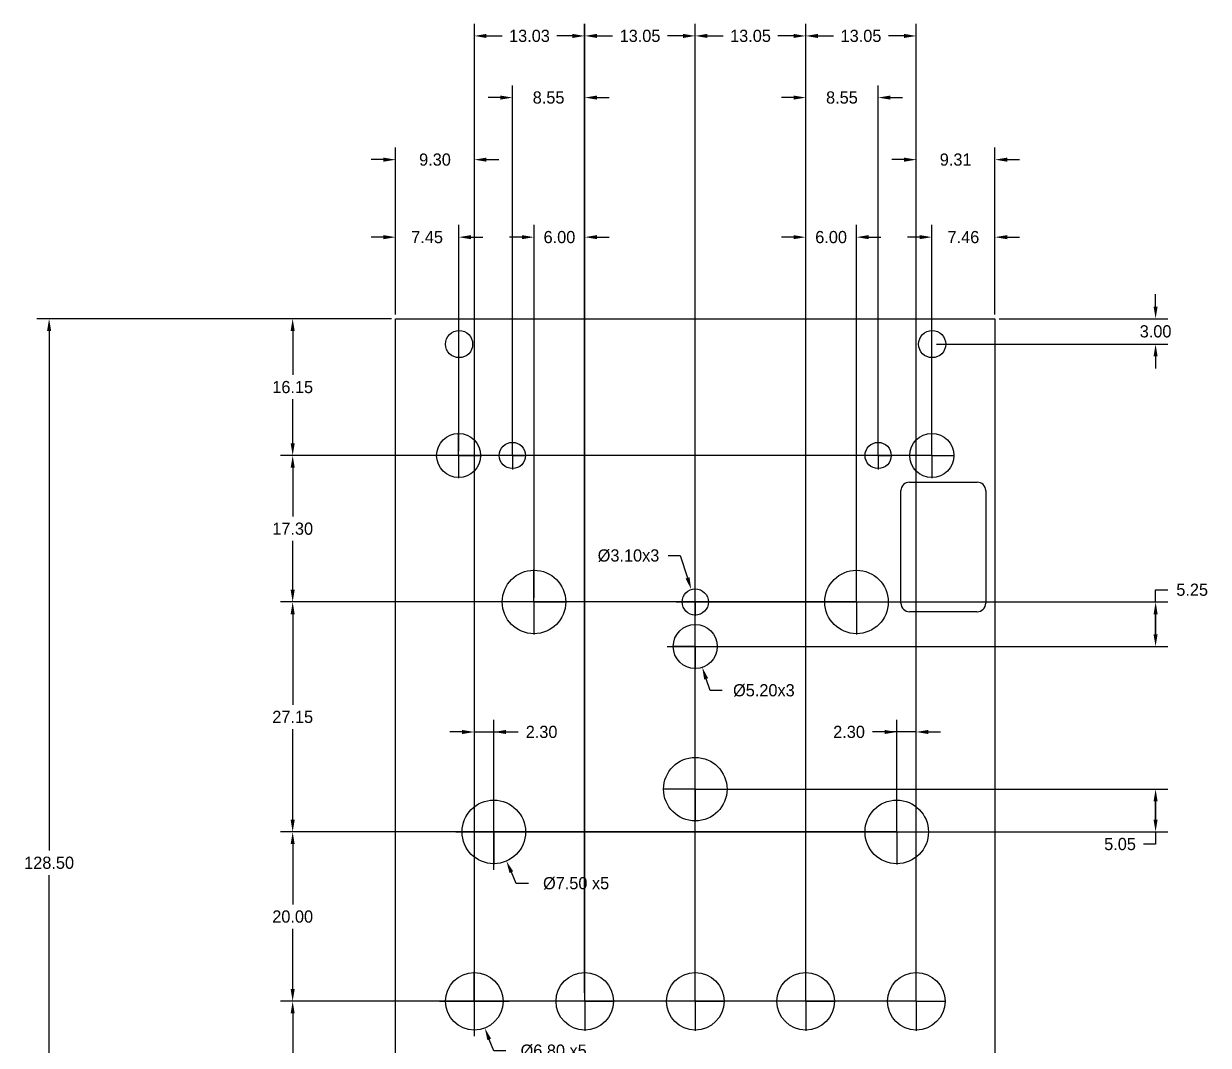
# Model space of a CAD drawing. Header units: millimetres. Extents: x -44 to 96, y -44 to 163.
# Drawn here: x -43.6 to 96.3, y 42.7 to 163.3 of the extents above; entities that cross this region are included whole.
import ezdxf

# ---------------------------------------------------------------- set-up
doc = ezdxf.new("R2010")
doc.units = ezdxf.units.MM
doc.header["$LTSCALE"] = 10
doc.header["$MEASUREMENT"] = 0
doc.header["$PDSIZE"] = -5
for name, color, linetype in [('Dimensions', 1, 'Continuous'), ('LamageArriere', 2, 'Continuous'), ('Panel', 7, 'Continuous')]:
    doc.layers.add(name, color=color, linetype=linetype)
doc.dimstyles.get("Standard").update_dxf_attribs({"dimscale": 8, "dimtxt": 0.18, "dimasz": 0.18, "dimexe": 0.18, "dimexo": 0.0625, "dimgap": 0.09, "dimtad": 0, "dimtih": 1, "dimtoh": 1, "dimzin": 0, "dimdsep": 46, "dimtxsty": 'Standard', "dimcen": -0.09, "dimadec": 0, "dimazin": 0, "dimtfac": 1, "dimtdec": 4, "dimtofl": 0, "dimtmove": 0, "dimatfit": 3, "dimfxl": 1, "dimtolj": 1, "dimtzin": 0, "dimarcsym": 0})

# ---------------------------------------------------------------- blocks, each defined once
blk = doc.blocks.new('*D144')
at = {"layer": 'Defpoints', "color": 0}
for p in [(-40.59, 128.5), (0.34, 128.5), (0.34, 0)]:
    blk.add_point(p, dxfattribs=at)
at = {"layer": 'Dimensions', "color": 0, "lineweight": -2}
for p, q in [((-0.16, 128.5), (-42.03, 128.5)), ((-40.59, 127.06), (-40.59, 65.69)), ((-40.59, 1.44), (-40.59, 62.81)), ((-0.16, 0), (-42.03, 0))]:
    blk.add_line(p, q, dxfattribs=at)
at = {"layer": 'Dimensions', "color": 0}
for points in [[(-40.35, 127.06), (-40.83, 127.06), (-40.59, 128.5)], [(-40.83, 1.44), (-40.35, 1.44), (-40.59, 0)]]:
    blk.add_solid(points, dxfattribs=at)
at = {"layer": 'Dimensions', "color": 0, "insert": (-40.59, 64.25), "char_height": 1.44, "attachment_point": 5}
blk.add_mtext('\\A1;128.50', dxfattribs=at)
blk = doc.blocks.new('*D164')
at = {"layer": 'Defpoints', "color": 0}
for p in [(0.34, 138.13), (0.34, 128.5), (7.79, 112.35)]:
    blk.add_point(p, dxfattribs=at)
at = {"layer": 'Dimensions', "color": 0, "lineweight": -2}
for p, q in [((0.34, 129), (0.34, 139.57)), ((7.79, 112.85), (7.79, 139.57)), ((-1.1, 138.13), (-2.54, 138.13)), ((9.23, 138.13), (10.66, 138.13))]:
    blk.add_line(p, q, dxfattribs=at)
at = {"layer": 'Dimensions', "color": 0}
for points in [[(-1.1, 137.89), (-1.1, 138.37), (0.34, 138.13)], [(9.23, 138.37), (9.23, 137.89), (7.79, 138.13)]]:
    blk.add_solid(points, dxfattribs=at)
at = {"layer": 'Dimensions', "color": 0, "insert": (4.06, 138.13), "char_height": 1.44, "attachment_point": 5}
blk.add_mtext('\\A1;7.45', dxfattribs=at)
blk = doc.blocks.new('*D165')
at = {"layer": 'Defpoints', "color": 0}
for p in [(0.34, 147.28), (0.34, 128.5), (9.64, 47.9)]:
    blk.add_point(p, dxfattribs=at)
at = {"layer": 'Dimensions', "color": 0, "lineweight": -2}
for p, q in [((0.34, 129), (0.34, 148.72)), ((9.64, 48.4), (9.64, 148.72)), ((-1.1, 147.28), (-2.54, 147.28)), ((11.07, 147.28), (12.52, 147.28))]:
    blk.add_line(p, q, dxfattribs=at)
at = {"layer": 'Dimensions', "color": 0}
for points in [[(-1.1, 147.04), (-1.1, 147.52), (0.34, 147.28)], [(11.07, 147.52), (11.07, 147.04), (9.64, 147.28)]]:
    blk.add_solid(points, dxfattribs=at)
at = {"layer": 'Dimensions', "color": 0, "insert": (4.99, 147.28), "char_height": 1.44, "attachment_point": 5}
blk.add_mtext('\\A1;9.30', dxfattribs=at)
blk = doc.blocks.new('*D172')
at = {"layer": 'Defpoints', "color": 0}
for p in [(61.84, 147.28), (71.14, 128.5), (61.84, 47.9)]:
    blk.add_point(p, dxfattribs=at)
at = {"layer": 'Dimensions', "color": 0, "lineweight": -2}
for p, q in [((61.84, 48.4), (61.84, 148.72)), ((71.14, 129), (71.14, 148.72)), ((60.4, 147.28), (58.96, 147.28)), ((72.58, 147.28), (74.02, 147.28))]:
    blk.add_line(p, q, dxfattribs=at)
at = {"layer": 'Dimensions', "color": 0}
for points in [[(60.4, 147.04), (60.4, 147.52), (61.84, 147.28)], [(72.58, 147.52), (72.58, 147.04), (71.14, 147.28)]]:
    blk.add_solid(points, dxfattribs=at)
at = {"layer": 'Dimensions', "color": 0, "insert": (66.49, 147.28), "char_height": 1.44, "attachment_point": 5}
blk.add_mtext('\\A1;9.31', dxfattribs=at)
blk = doc.blocks.new('*D173')
at = {"layer": 'Defpoints', "color": 0}
for p in [(22.69, 138.13), (16.69, 95.05), (22.69, 47.9)]:
    blk.add_point(p, dxfattribs=at)
at = {"layer": 'Dimensions', "color": 0, "lineweight": -2}
for p, q in [((16.69, 95.55), (16.69, 139.57)), ((22.69, 48.4), (22.69, 139.57)), ((15.25, 138.13), (13.81, 138.13)), ((24.13, 138.13), (25.57, 138.13))]:
    blk.add_line(p, q, dxfattribs=at)
at = {"layer": 'Dimensions', "color": 0}
for points in [[(15.25, 137.89), (15.25, 138.37), (16.69, 138.13)], [(24.13, 138.37), (24.13, 137.89), (22.69, 138.13)]]:
    blk.add_solid(points, dxfattribs=at)
at = {"layer": 'Dimensions', "color": 0, "insert": (19.69, 138.13), "char_height": 1.44, "attachment_point": 5}
blk.add_mtext('\\A1;6.00', dxfattribs=at)
blk = doc.blocks.new('*D174')
at = {"layer": 'Defpoints', "color": 0}
for p in [(48.78, 138.13), (54.78, 95.05), (48.78, 47.9)]:
    blk.add_point(p, dxfattribs=at)
at = {"layer": 'Dimensions', "color": 0, "lineweight": -2}
for p, q in [((48.78, 48.4), (48.78, 139.57)), ((54.78, 95.55), (54.78, 139.57)), ((47.34, 138.13), (45.91, 138.13)), ((56.22, 138.13), (57.66, 138.13))]:
    blk.add_line(p, q, dxfattribs=at)
at = {"layer": 'Dimensions', "color": 0}
for points in [[(47.34, 137.89), (47.34, 138.37), (48.78, 138.13)], [(56.22, 138.37), (56.22, 137.89), (54.78, 138.13)]]:
    blk.add_solid(points, dxfattribs=at)
at = {"layer": 'Dimensions', "color": 0, "insert": (51.78, 138.13), "char_height": 1.44, "attachment_point": 5}
blk.add_mtext('\\A1;6.00', dxfattribs=at)
blk = doc.blocks.new('*D175')
at = {"layer": 'Defpoints', "color": 0}
for p in [(22.67, 161.89), (9.64, 47.9), (22.67, 48.4)]:
    blk.add_point(p, dxfattribs=at)
at = {"layer": 'Dimensions', "color": 0, "lineweight": -2}
for p, q in [((9.64, 48.4), (9.64, 163.33)), ((22.67, 48.9), (22.67, 163.33)), ((11.07, 161.89), (12.91, 161.89)), ((21.23, 161.89), (19.39, 161.89))]:
    blk.add_line(p, q, dxfattribs=at)
at = {"layer": 'Dimensions', "color": 0}
for points in [[(11.07, 162.13), (11.07, 161.65), (9.64, 161.89)], [(21.23, 161.65), (21.23, 162.13), (22.67, 161.89)]]:
    blk.add_solid(points, dxfattribs=at)
at = {"layer": 'Dimensions', "color": 0, "insert": (16.15, 161.89), "char_height": 1.44, "attachment_point": 5}
blk.add_mtext('\\A1;13.03', dxfattribs=at)
blk = doc.blocks.new('*D176')
at = {"layer": 'Defpoints', "color": 0}
for p in [(35.73, 161.89), (22.69, 47.9), (35.73, 47.9)]:
    blk.add_point(p, dxfattribs=at)
at = {"layer": 'Dimensions', "color": 0, "lineweight": -2}
for p, q in [((22.69, 48.4), (22.69, 163.33)), ((35.73, 48.4), (35.73, 163.33)), ((24.13, 161.89), (25.97, 161.89)), ((34.3, 161.89), (32.45, 161.89))]:
    blk.add_line(p, q, dxfattribs=at)
at = {"layer": 'Dimensions', "color": 0}
for points in [[(24.13, 162.13), (24.13, 161.65), (22.69, 161.89)], [(34.3, 161.65), (34.3, 162.13), (35.73, 161.89)]]:
    blk.add_solid(points, dxfattribs=at)
at = {"layer": 'Dimensions', "color": 0, "insert": (29.21, 161.89), "char_height": 1.44, "attachment_point": 5}
blk.add_mtext('\\A1;13.05', dxfattribs=at)
blk = doc.blocks.new('*D177')
at = {"layer": 'Defpoints', "color": 0}
for p in [(48.78, 161.89), (35.73, 47.9), (48.78, 47.9)]:
    blk.add_point(p, dxfattribs=at)
at = {"layer": 'Dimensions', "color": 0, "lineweight": -2}
for p, q in [((35.73, 48.4), (35.73, 163.33)), ((48.78, 48.4), (48.78, 163.33)), ((37.17, 161.89), (39.02, 161.89)), ((47.34, 161.89), (45.5, 161.89))]:
    blk.add_line(p, q, dxfattribs=at)
at = {"layer": 'Dimensions', "color": 0}
for points in [[(37.17, 162.13), (37.17, 161.65), (35.73, 161.89)], [(47.34, 161.65), (47.34, 162.13), (48.78, 161.89)]]:
    blk.add_solid(points, dxfattribs=at)
at = {"layer": 'Dimensions', "color": 0, "insert": (42.26, 161.89), "char_height": 1.44, "attachment_point": 5}
blk.add_mtext('\\A1;13.05', dxfattribs=at)
blk = doc.blocks.new('*D178')
at = {"layer": 'Defpoints', "color": 0}
for p in [(61.84, 161.89), (48.78, 47.9), (61.84, 47.9)]:
    blk.add_point(p, dxfattribs=at)
at = {"layer": 'Dimensions', "color": 0, "lineweight": -2}
for p, q in [((48.78, 48.4), (48.78, 163.33)), ((61.84, 48.4), (61.84, 163.33)), ((50.22, 161.89), (52.07, 161.89)), ((60.4, 161.89), (58.55, 161.89))]:
    blk.add_line(p, q, dxfattribs=at)
at = {"layer": 'Dimensions', "color": 0}
for points in [[(50.22, 162.13), (50.22, 161.65), (48.78, 161.89)], [(60.4, 161.65), (60.4, 162.13), (61.84, 161.89)]]:
    blk.add_solid(points, dxfattribs=at)
at = {"layer": 'Dimensions', "color": 0, "insert": (55.31, 161.89), "char_height": 1.44, "attachment_point": 5}
blk.add_mtext('\\A1;13.05', dxfattribs=at)
blk = doc.blocks.new('*D180')
at = {"layer": 'Defpoints', "color": 0}
for p in [(14.14, 154.61), (14.14, 112.35), (22.69, 47.9)]:
    blk.add_point(p, dxfattribs=at)
at = {"layer": 'Dimensions', "color": 0, "lineweight": -2}
for p, q in [((14.14, 112.85), (14.14, 156.05)), ((22.69, 48.4), (22.69, 156.05)), ((12.7, 154.61), (11.26, 154.61)), ((24.13, 154.61), (25.57, 154.61))]:
    blk.add_line(p, q, dxfattribs=at)
at = {"layer": 'Dimensions', "color": 0}
for points in [[(12.7, 154.37), (12.7, 154.85), (14.14, 154.61)], [(24.13, 154.85), (24.13, 154.37), (22.69, 154.61)]]:
    blk.add_solid(points, dxfattribs=at)
at = {"layer": 'Dimensions', "color": 0, "insert": (18.41, 154.61), "char_height": 1.44, "attachment_point": 5}
blk.add_mtext('\\A1;8.55', dxfattribs=at)
blk = doc.blocks.new('*D181')
at = {"layer": 'Defpoints', "color": 0}
for p in [(57.34, 154.61), (57.34, 112.35), (48.78, 47.9)]:
    blk.add_point(p, dxfattribs=at)
at = {"layer": 'Dimensions', "color": 0, "lineweight": -2}
for p, q in [((48.78, 48.4), (48.78, 156.05)), ((57.34, 112.85), (57.34, 156.05)), ((47.34, 154.61), (45.91, 154.61)), ((58.78, 154.61), (60.22, 154.61))]:
    blk.add_line(p, q, dxfattribs=at)
at = {"layer": 'Dimensions', "color": 0}
for points in [[(47.34, 154.37), (47.34, 154.85), (48.78, 154.61)], [(58.78, 154.85), (58.78, 154.37), (57.34, 154.61)]]:
    blk.add_solid(points, dxfattribs=at)
at = {"layer": 'Dimensions', "color": 0, "insert": (53.06, 154.61), "char_height": 1.44, "attachment_point": 5}
blk.add_mtext('\\A1;8.55', dxfattribs=at)
blk = doc.blocks.new('*D182')
at = {"layer": 'Defpoints', "color": 0}
for p in [(63.69, 138.13), (71.14, 128.5), (63.69, 112.35)]:
    blk.add_point(p, dxfattribs=at)
at = {"layer": 'Dimensions', "color": 0, "lineweight": -2}
for p, q in [((63.69, 112.85), (63.69, 139.57)), ((71.14, 129), (71.14, 139.57)), ((62.24, 138.13), (60.81, 138.13)), ((72.58, 138.13), (74.02, 138.13))]:
    blk.add_line(p, q, dxfattribs=at)
at = {"layer": 'Dimensions', "color": 0}
for points in [[(62.24, 137.89), (62.24, 138.37), (63.69, 138.13)], [(72.58, 138.37), (72.58, 137.89), (71.14, 138.13)]]:
    blk.add_solid(points, dxfattribs=at)
at = {"layer": 'Dimensions', "color": 0, "insert": (67.41, 138.13), "char_height": 1.44, "attachment_point": 5}
blk.add_mtext('\\A1;7.46', dxfattribs=at)
blk = doc.blocks.new('*D183')
at = {"layer": 'Defpoints', "color": 0}
for p in [(-11.82, 47.9), (61.84, 47.9), (64.37, 32)]:
    blk.add_point(p, dxfattribs=at)
at = {"layer": 'Dimensions', "color": 0, "lineweight": -2}
for p, q in [((61.34, 47.9), (-13.26, 47.9)), ((-11.82, 46.46), (-11.82, 41.39)), ((-11.82, 33.44), (-11.82, 38.51)), ((63.87, 32), (-13.26, 32))]:
    blk.add_line(p, q, dxfattribs=at)
at = {"layer": 'Dimensions', "color": 0}
for points in [[(-11.58, 46.46), (-12.06, 46.46), (-11.82, 47.9)], [(-12.06, 33.44), (-11.58, 33.44), (-11.82, 32)]]:
    blk.add_solid(points, dxfattribs=at)
at = {"layer": 'Dimensions', "color": 0, "insert": (-11.82, 39.95), "char_height": 1.44, "attachment_point": 5}
blk.add_mtext('\\A1;15.90', dxfattribs=at)
blk = doc.blocks.new('*D185')
at = {"layer": 'Defpoints', "color": 0}
for p in [(-11.82, 95.05), (54.78, 95.05), (59.53, 67.9)]:
    blk.add_point(p, dxfattribs=at)
at = {"layer": 'Dimensions', "color": 0, "lineweight": -2}
for p, q in [((54.28, 95.05), (-13.26, 95.05)), ((-11.82, 93.61), (-11.82, 82.91)), ((-11.82, 69.34), (-11.82, 80.03)), ((59.03, 67.9), (-13.26, 67.9))]:
    blk.add_line(p, q, dxfattribs=at)
at = {"layer": 'Dimensions', "color": 0}
for points in [[(-11.58, 93.61), (-12.06, 93.61), (-11.82, 95.05)], [(-12.06, 69.34), (-11.58, 69.34), (-11.82, 67.9)]]:
    blk.add_solid(points, dxfattribs=at)
at = {"layer": 'Dimensions', "color": 0, "insert": (-11.82, 81.47), "char_height": 1.44, "attachment_point": 5}
blk.add_mtext('\\A1;27.15', dxfattribs=at)
blk = doc.blocks.new('*D186')
at = {"layer": 'Defpoints', "color": 0}
for p in [(63.69, 112.35), (-11.82, 95.05), (54.28, 95.05)]:
    blk.add_point(p, dxfattribs=at)
at = {"layer": 'Dimensions', "color": 0, "lineweight": -2}
for p, q in [((63.19, 112.35), (-13.26, 112.35)), ((-11.82, 110.91), (-11.82, 105.14)), ((-11.82, 96.49), (-11.82, 102.26)), ((53.78, 95.05), (-13.26, 95.05))]:
    blk.add_line(p, q, dxfattribs=at)
at = {"layer": 'Dimensions', "color": 0}
for points in [[(-11.58, 110.91), (-12.06, 110.91), (-11.82, 112.35)], [(-12.06, 96.49), (-11.58, 96.49), (-11.82, 95.05)]]:
    blk.add_solid(points, dxfattribs=at)
at = {"layer": 'Dimensions', "color": 0, "insert": (-11.82, 103.7), "char_height": 1.44, "attachment_point": 5}
blk.add_mtext('\\A1;17.30', dxfattribs=at)
blk = doc.blocks.new('*D189')
at = {"layer": 'Defpoints', "color": 0}
for p in [(35.73, 72.95), (11.94, 67.9), (90.11, 67.9)]:
    blk.add_point(p, dxfattribs=at)
at = {"layer": 'Dimensions', "color": 0, "lineweight": -2}
for p, q in [((36.23, 72.95), (91.55, 72.95)), ((90.11, 71.51), (90.11, 69.34)), ((90.11, 69.34), (90.11, 71.51)), ((12.44, 67.9), (91.55, 67.9)), ((90.11, 67.9), (90.11, 66.46)), ((90.11, 66.46), (88.67, 66.46))]:
    blk.add_line(p, q, dxfattribs=at)
at = {"layer": 'Dimensions', "color": 0}
for points in [[(90.35, 71.51), (89.87, 71.51), (90.11, 72.95)], [(89.87, 69.34), (90.35, 69.34), (90.11, 67.9)]]:
    blk.add_solid(points, dxfattribs=at)
at = {"layer": 'Dimensions', "color": 0, "insert": (85.91, 66.46), "char_height": 1.44, "attachment_point": 5}
blk.add_mtext('\\A1;5.05', dxfattribs=at)
blk = doc.blocks.new('*D190')
at = {"layer": 'Defpoints', "color": 0}
for p in [(35.73, 95.05), (90.11, 95.05), (35.73, 89.8)]:
    blk.add_point(p, dxfattribs=at)
at = {"layer": 'Dimensions', "color": 0, "lineweight": -2}
for p, q in [((90.11, 96.49), (91.55, 96.49)), ((90.11, 95.05), (90.11, 96.49)), ((36.23, 95.05), (91.55, 95.05)), ((90.11, 91.24), (90.11, 93.61)), ((90.11, 93.61), (90.11, 91.24)), ((36.23, 89.8), (91.55, 89.8))]:
    blk.add_line(p, q, dxfattribs=at)
at = {"layer": 'Dimensions', "color": 0}
for points in [[(90.35, 93.61), (89.87, 93.61), (90.11, 95.05)], [(89.87, 91.24), (90.35, 91.24), (90.11, 89.8)]]:
    blk.add_solid(points, dxfattribs=at)
at = {"layer": 'Dimensions', "color": 0, "insert": (94.43, 96.49), "char_height": 1.44, "attachment_point": 5}
blk.add_mtext('\\A1;5.25', dxfattribs=at)
blk = doc.blocks.new('*D191')
at = {"layer": 'Defpoints', "color": 0}
for p in [(-11.82, 67.9), (59.53, 67.9), (61.84, 47.9)]:
    blk.add_point(p, dxfattribs=at)
at = {"layer": 'Dimensions', "color": 0, "lineweight": -2}
for p, q in [((59.03, 67.9), (-13.26, 67.9)), ((-11.82, 66.46), (-11.82, 59.34)), ((-11.82, 49.34), (-11.82, 56.46)), ((61.34, 47.9), (-13.26, 47.9))]:
    blk.add_line(p, q, dxfattribs=at)
at = {"layer": 'Dimensions', "color": 0}
for points in [[(-11.58, 66.46), (-12.06, 66.46), (-11.82, 67.9)], [(-12.06, 49.34), (-11.58, 49.34), (-11.82, 47.9)]]:
    blk.add_solid(points, dxfattribs=at)
at = {"layer": 'Dimensions', "color": 0, "insert": (-11.82, 57.9), "char_height": 1.44, "attachment_point": 5}
blk.add_mtext('\\A1;20.00', dxfattribs=at)
blk = doc.blocks.new('*D192')
at = {"layer": 'Defpoints', "color": 0}
for p in [(11.94, 79.7), (11.94, 67.9), (9.64, 47.9)]:
    blk.add_point(p, dxfattribs=at)
at = {"layer": 'Dimensions', "color": 0, "lineweight": -2}
for p, q in [((9.64, 48.4), (9.64, 81.14)), ((11.94, 68.4), (11.94, 81.14)), ((8.2, 79.7), (6.76, 79.7)), ((9.64, 79.7), (14.81, 79.7))]:
    blk.add_line(p, q, dxfattribs=at)
at = {"layer": 'Dimensions', "color": 0}
for points in [[(8.2, 79.46), (8.2, 79.94), (9.64, 79.7)], [(13.38, 79.94), (13.38, 79.46), (11.94, 79.7)]]:
    blk.add_solid(points, dxfattribs=at)
at = {"layer": 'Dimensions', "color": 0, "insert": (17.58, 79.7), "char_height": 1.44, "attachment_point": 5}
blk.add_mtext('\\A1;2.30', dxfattribs=at)
blk = doc.blocks.new('*D193')
at = {"layer": 'Defpoints', "color": 0}
for p in [(59.53, 79.7), (59.53, 67.9), (61.84, 47.9)]:
    blk.add_point(p, dxfattribs=at)
at = {"layer": 'Dimensions', "color": 0, "lineweight": -2}
for p, q in [((59.53, 68.4), (59.53, 81.14)), ((61.84, 48.4), (61.84, 81.14)), ((61.84, 79.7), (56.66, 79.7)), ((63.28, 79.7), (64.72, 79.7))]:
    blk.add_line(p, q, dxfattribs=at)
at = {"layer": 'Dimensions', "color": 0}
for points in [[(58.09, 79.46), (58.09, 79.94), (59.53, 79.7)], [(63.28, 79.94), (63.28, 79.46), (61.84, 79.7)]]:
    blk.add_solid(points, dxfattribs=at)
at = {"layer": 'Dimensions', "color": 0, "insert": (53.9, 79.7), "char_height": 1.44, "attachment_point": 5}
blk.add_mtext('\\A1;2.30', dxfattribs=at)
blk = doc.blocks.new('*D194')
at = {"layer": 'Defpoints', "color": 0}
for p in [(-11.82, 128.5), (0.34, 128.5), (63.69, 112.35)]:
    blk.add_point(p, dxfattribs=at)
at = {"layer": 'Dimensions', "color": 0, "lineweight": -2}
for p, q in [((-0.16, 128.5), (-13.26, 128.5)), ((-11.82, 127.06), (-11.82, 121.86)), ((-11.82, 113.79), (-11.82, 118.98)), ((63.19, 112.35), (-13.26, 112.35))]:
    blk.add_line(p, q, dxfattribs=at)
at = {"layer": 'Dimensions', "color": 0}
for points in [[(-11.58, 127.06), (-12.06, 127.06), (-11.82, 128.5)], [(-12.06, 113.79), (-11.58, 113.79), (-11.82, 112.35)]]:
    blk.add_solid(points, dxfattribs=at)
at = {"layer": 'Dimensions', "color": 0, "insert": (-11.82, 120.42), "char_height": 1.44, "attachment_point": 5}
blk.add_mtext('\\A1;16.15', dxfattribs=at)
blk = doc.blocks.new('*D195')
at = {"layer": 'Defpoints', "color": 0}
for p in [(71.14, 128.5), (90.11, 128.5), (63.72, 125.5)]:
    blk.add_point(p, dxfattribs=at)
at = {"layer": 'Dimensions', "color": 0, "lineweight": -2}
for p, q in [((90.11, 129.94), (90.11, 131.38)), ((71.64, 128.5), (91.55, 128.5)), ((64.22, 125.5), (91.55, 125.5)), ((90.11, 124.06), (90.11, 122.62))]:
    blk.add_line(p, q, dxfattribs=at)
at = {"layer": 'Dimensions', "color": 0}
for points in [[(89.87, 129.94), (90.35, 129.94), (90.11, 128.5)], [(90.35, 124.06), (89.87, 124.06), (90.11, 125.5)]]:
    blk.add_solid(points, dxfattribs=at)
at = {"layer": 'Dimensions', "color": 0, "insert": (90.11, 127), "char_height": 1.44, "attachment_point": 5}
blk.add_mtext('\\A1;3.00', dxfattribs=at)
blk = doc.blocks.new('*D197')
at = {"layer": 'Defpoints', "color": 0}
for p in [(35.26, 96.53), (36.21, 93.57)]:
    blk.add_point(p, dxfattribs=at)
at = {"layer": 'Dimensions', "color": 0, "lineweight": -2}
for p, q in [((32.53, 100.52), (33.97, 100.52)), ((33.97, 100.52), (34.82, 97.9))]:
    blk.add_line(p, q, dxfattribs=at)
at = {"layer": 'Dimensions', "color": 0}
for p, q in [((35.73, 92.78), (35.73, 97.32)), ((33.47, 95.05), (38.01, 95.05))]:
    blk.add_line(p, q, dxfattribs=at)
blk.add_solid([(34.59, 97.82), (35.05, 97.97), (35.26, 96.53)], dxfattribs=at)
at = {"layer": 'Dimensions', "color": 0, "insert": (27.85, 100.52), "char_height": 1.44, "attachment_point": 5}
blk.add_mtext('\\A1;%%c3.10x3', dxfattribs=at)
blk = doc.blocks.new('*D198')
at = {"layer": 'Defpoints', "color": 0}
for p in [(34.91, 92.27), (36.56, 87.33)]:
    blk.add_point(p, dxfattribs=at)
at = {"layer": 'Dimensions', "color": 0}
for p, q in [((35.73, 86.48), (35.73, 93.12)), ((32.41, 89.8), (39.05, 89.8))]:
    blk.add_line(p, q, dxfattribs=at)
at = {"layer": 'Dimensions', "color": 0, "lineweight": -2}
for p, q in [((37.48, 84.6), (37.02, 85.97)), ((38.92, 84.6), (37.48, 84.6))]:
    blk.add_line(p, q, dxfattribs=at)
at = {"layer": 'Dimensions', "color": 0}
blk.add_solid([(37.25, 86.05), (36.79, 85.89), (36.56, 87.33)], dxfattribs=at)
at = {"layer": 'Dimensions', "color": 0, "insert": (43.84, 84.6), "char_height": 1.44, "attachment_point": 5}
blk.add_mtext('\\A1;%%c5.20x3', dxfattribs=at)
blk = doc.blocks.new('*D199')
at = {"layer": 'Defpoints', "color": 0}
for p in [(10.44, 71.34), (13.43, 64.46)]:
    blk.add_point(p, dxfattribs=at)
at = {"layer": 'Dimensions', "color": 0}
for p, q in [((11.94, 63.43), (11.94, 72.37)), ((7.47, 67.9), (16.41, 67.9))]:
    blk.add_line(p, q, dxfattribs=at)
at = {"layer": 'Dimensions', "color": 0, "lineweight": -2}
for p, q in [((14.58, 61.82), (14.01, 63.14)), ((16.02, 61.82), (14.58, 61.82))]:
    blk.add_line(p, q, dxfattribs=at)
at = {"layer": 'Dimensions', "color": 0}
blk.add_solid([(14.23, 63.24), (13.79, 63.05), (13.43, 64.46)], dxfattribs=at)
at = {"layer": 'Dimensions', "color": 0, "insert": (21.66, 61.82), "char_height": 1.44, "attachment_point": 5}
blk.add_mtext('\\A1;%%c7.50 x5', dxfattribs=at)
blk = doc.blocks.new('*D200')
at = {"layer": 'Defpoints', "color": 0}
for p in [(8.39, 51.07), (10.88, 44.73)]:
    blk.add_point(p, dxfattribs=at)
at = {"layer": 'Dimensions', "color": 0}
for p, q in [((9.64, 43.78), (9.64, 52.02)), ((5.52, 47.9), (13.76, 47.9))]:
    blk.add_line(p, q, dxfattribs=at)
at = {"layer": 'Dimensions', "color": 0, "lineweight": -2}
for p, q in [((11.93, 42.05), (11.4, 43.39)), ((13.37, 42.05), (11.93, 42.05))]:
    blk.add_line(p, q, dxfattribs=at)
at = {"layer": 'Dimensions', "color": 0}
blk.add_solid([(11.62, 43.48), (11.18, 43.31), (10.88, 44.73)], dxfattribs=at)
at = {"layer": 'Dimensions', "color": 0, "insert": (19.01, 42.05), "char_height": 1.44, "attachment_point": 5}
blk.add_mtext('\\A1;%%c6.80 x5', dxfattribs=at)

msp = doc.modelspace()

# ---------------------------------------------------------------- linework, layer by layer
at = {"layer": 'Dimensions'}
for p, q in [((7.785, 112.35), (7.785, 115.04)), ((63.685, 112.35), (63.685, 115.04)), ((14.135, 112.35), (14.135, 113.99)), ((57.335, 112.35), (57.335, 113.99)), ((7.785, 112.35), (5.095, 112.35)), ((7.785, 112.35), (10.475, 112.35)), ((7.785, 112.35), (7.785, 109.66)), ((14.135, 112.35), (12.495, 112.35)), ((14.135, 112.35), (15.775, 112.35)), ((14.135, 112.35), (14.135, 110.71)), ((57.335, 112.35), (55.695, 112.35)), ((57.335, 112.35), (58.975, 112.35)), ((57.335, 112.35), (57.335, 110.71)), ((63.685, 112.35), (60.995, 112.35)), ((63.685, 112.35), (66.375, 112.35)), ((63.685, 112.35), (63.685, 109.66)), ((16.685, 95.05), (16.685, 98.89)), ((54.785, 95.05), (54.785, 98.89)), ((35.735, 95.05), (35.735, 96.69)), ((16.685, 95.05), (12.845, 95.05)), ((16.685, 95.05), (20.525, 95.05)), ((16.685, 95.05), (16.685, 91.21)), ((35.735, 95.05), (34.095, 95.05)), ((35.735, 95.05), (37.375, 95.05)), ((35.735, 95.05), (35.735, 93.41)), ((54.785, 95.05), (50.945, 95.05)), ((54.785, 95.05), (58.625, 95.05)), ((54.785, 95.05), (54.785, 91.21)), ((35.735, 89.8), (35.735, 92.49)), ((35.735, 89.8), (33.045, 89.8)), ((35.735, 89.8), (38.425, 89.8)), ((35.735, 89.8), (35.735, 87.11)), ((35.735, 72.95), (35.735, 76.79)), ((35.735, 72.95), (31.895, 72.95)), ((35.735, 72.95), (39.575, 72.95)), ((35.735, 72.95), (35.735, 69.11)), ((11.935, 67.9), (11.935, 71.74)), ((59.535, 67.9), (59.535, 71.74)), ((11.935, 67.9), (8.095, 67.9)), ((11.935, 67.9), (15.775, 67.9)), ((11.935, 67.9), (11.935, 64.06)), ((59.535, 67.9), (55.695, 67.9)), ((59.535, 67.9), (63.375, 67.9)), ((59.535, 67.9), (59.535, 64.06)), ((9.635, 47.9), (9.635, 51.39)), ((22.685, 47.9), (22.685, 51.39)), ((35.735, 47.9), (35.735, 51.39)), ((48.785, 47.9), (48.785, 51.39)), ((61.835, 47.9), (61.835, 51.39)), ((9.635, 47.9), (6.145, 47.9)), ((9.635, 47.9), (13.125, 47.9)), ((9.635, 47.9), (9.635, 44.41)), ((22.685, 47.9), (19.195, 47.9)), ((22.685, 47.9), (26.175, 47.9)), ((22.685, 47.9), (22.685, 44.41)), ((35.735, 47.9), (32.245, 47.9)), ((35.735, 47.9), (39.225, 47.9)), ((35.735, 47.9), (35.735, 44.41)), ((48.785, 47.9), (45.295, 47.9)), ((48.785, 47.9), (52.275, 47.9)), ((48.785, 47.9), (48.785, 44.41)), ((61.835, 47.9), (58.345, 47.9)), ((61.835, 47.9), (65.325, 47.9)), ((61.835, 47.9), (61.835, 44.41))]:
    msp.add_line(p, q, dxfattribs=at)
at = {"layer": 'LamageArriere'}
for p, q in [((61.035, 109.198), (61.235, 109.198)), ((68.982, 109.198), (69.042, 109.198)), ((61.235, 93.898), (61.035, 93.898)), ((68.982, 93.898), (69.042, 93.898))]:
    msp.add_line(p, q, dxfattribs=at)
for points in [[(61.235, 109.198), (68.982, 109.198)], [(60.035, 94.898), (60.035, 108.198)], [(70.042, 108.198), (70.042, 94.898)], [(68.982, 93.898), (61.235, 93.898)]]:
    msp.add_lwpolyline(points, dxfattribs=at)
for centre, start, end in [((61.035, 108.198), 90, 180), ((69.042, 108.198), 0, 90), ((61.035, 94.898), 180, 270), ((69.042, 94.898), 270, 0)]:
    msp.add_arc(centre, 1, start, end, dxfattribs=at)
at = {"layer": 'Panel'}
msp.add_lwpolyline([(0.34, 0), (0.34, 128.5), (71.14, 128.5), (71.14, 0)], close=True, dxfattribs=at)
for centre, radius in [((7.84, 125.5), 1.6), ((63.72, 125.5), 1.6), ((7.785, 112.35), 2.6), ((63.685, 112.35), 2.6), ((14.135, 112.35), 1.55), ((57.335, 112.35), 1.55), ((16.685, 95.05), 3.75), ((54.785, 95.05), 3.75), ((35.735, 95.05), 1.55), ((35.735, 89.8), 2.6), ((35.735, 72.95), 3.75), ((11.935, 67.9), 3.75), ((59.535, 67.9), 3.75), ((9.635, 47.9), 3.4), ((22.685, 47.9), 3.4), ((35.735, 47.9), 3.4), ((48.785, 47.9), 3.4), ((61.835, 47.9), 3.4)]:
    msp.add_circle(centre, radius, dxfattribs=at)

# ---------------------------------------------------------------- dimensions: what is measured, and where the dimension line sits
at = {"layer": 'Dimensions'}
for base, p1, p2, picture, middle in [((22.665, 161.894), (9.635, 47.9), (22.665, 48.4), '*D175', (16.15, 161.894)), ((35.735, 161.894), (22.685, 47.9), (35.735, 47.9), '*D176', (29.21, 161.894)), ((48.785, 161.894), (35.735, 47.9), (48.785, 47.9), '*D177', (42.26, 161.894)), ((61.835, 161.894), (48.785, 47.9), (61.835, 47.9), '*D178', (55.31, 161.894)), ((14.135, 154.606), (22.685, 47.9), (14.135, 112.35), '*D180', (18.41, 154.606)), ((57.335, 154.606), (48.785, 47.9), (57.335, 112.35), '*D181', (53.06, 154.606)), ((0.34, 147.277870713), (9.635, 47.9), (0.34, 128.5), '*D165', (4.9875, 147.277870713)), ((61.835, 147.277870713), (71.14, 128.5), (61.835, 47.9), '*D172', (66.4875, 147.277870713)), ((0.34, 138.131305956), (7.785, 112.35), (0.34, 128.5), '*D164', (4.0625, 138.131305956)), ((22.685, 138.131), (16.685, 95.05), (22.685, 47.9), '*D173', (19.685, 138.131)), ((48.785, 138.131), (54.785, 95.05), (48.785, 47.9), '*D174', (51.785, 138.131)), ((63.685, 138.131305956), (71.14, 128.5), (63.685, 112.35), '*D182', (67.4125, 138.131305956)), ((11.935, 79.7), (9.635, 47.9), (11.935, 67.9), '*D192', (17.575, 79.7)), ((59.535, 79.7), (61.835, 47.9), (59.535, 67.9), '*D193', (53.895, 79.7))]:
    dim = msp.add_linear_dim(base=base, p1=p1, p2=p2, dimstyle='Standard', override={"dimlfac": 1}, dxfattribs=at)
    dim.commit()
    dim.dimension.update_dxf_attribs({"geometry": picture, "text_midpoint": middle})
for base, p1, p2, picture, middle in [((90.108, 128.5), (63.72, 125.5), (71.14, 128.5), '*D195', (90.108, 127)), ((-40.594, 128.5), (0.34, 0), (0.34, 128.5), '*D144', (-40.594, 64.25)), ((-11.818, 128.5), (63.685, 112.35), (0.34, 128.5), '*D194', (-11.818, 120.425)), ((-11.818, 95.05), (63.685, 112.35), (54.285, 95.05), '*D186', (-11.818, 103.7)), ((90.108, 95.05), (35.735, 89.8), (35.735, 95.05), '*D190', (94.428, 96.49)), ((-11.818, 95.05), (59.535, 67.9), (54.785, 95.05), '*D185', (-11.818, 81.475)), ((90.108, 67.9), (35.735, 72.95), (11.935, 67.9), '*D189', (85.908, 66.46)), ((-11.818, 67.9), (61.835, 47.9), (59.535, 67.9), '*D191', (-11.818, 57.9)), ((-11.818, 47.9), (64.365, 32), (61.835, 47.9), '*D183', (-11.818, 39.95))]:
    dim = msp.add_linear_dim(base=base, p1=p1, p2=p2, angle=90, dimstyle='Standard', override={"dimlfac": 1}, dxfattribs=at)
    dim.commit()
    dim.dimension.update_dxf_attribs({"geometry": picture, "text_midpoint": middle})
for p1, p2, override, picture, middle in [((36.21, 93.575), (35.26, 96.525), {"dimpost": 'x3'}, '*D197', (27.851, 100.525)), ((34.909, 92.265), (36.561, 87.335), {"dimpost": 'x3'}, '*D198', (43.836, 84.604)), ((10.437, 71.338), (13.433, 64.462), {"dimpost": ' x5'}, '*D199', (21.664, 61.822)), ((8.394, 51.066), (10.876, 44.734), {"dimpost": ' x5'}, '*D200', (19.007, 42.053))]:
    dim = msp.add_diameter_dim_2p(p1=p1, p2=p2, dimstyle='Standard', override=override, dxfattribs=at)
    dim.commit()
    dim.dimension.update_dxf_attribs({"geometry": picture, "text_midpoint": middle, "dimtype": 163})

doc.saveas('drawing.dxf')
